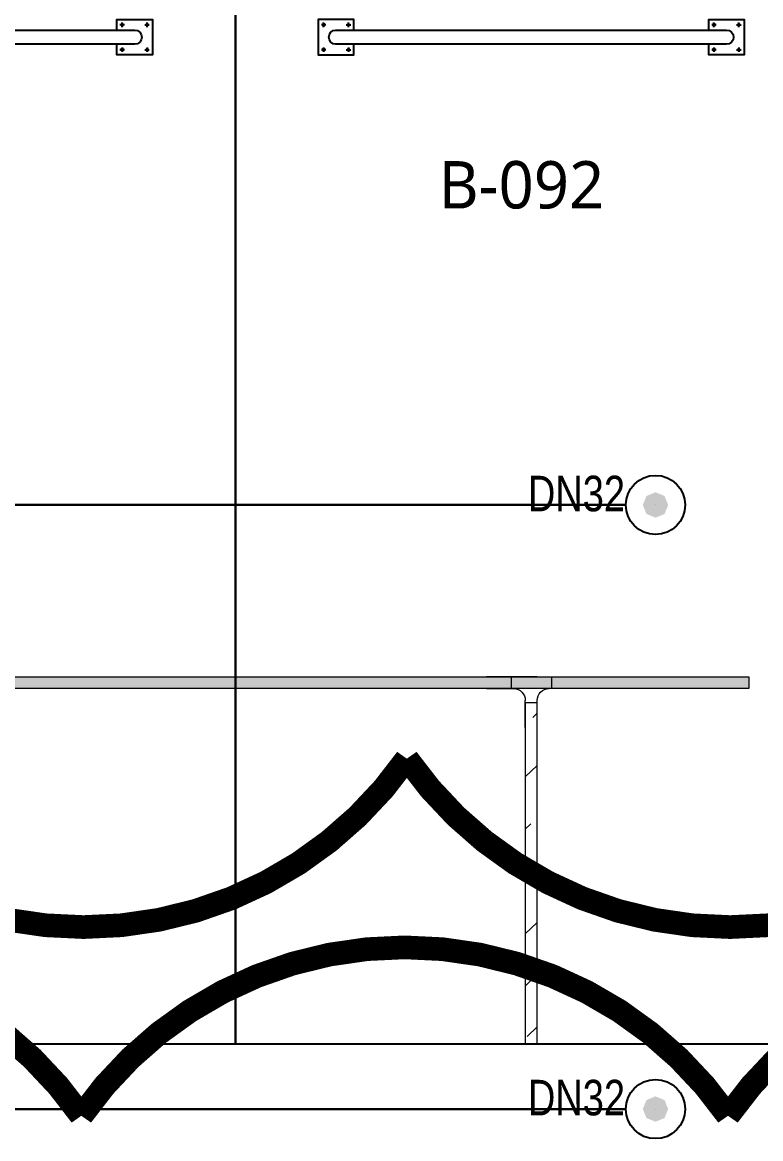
# Model space of a CAD drawing. Header units: millimetres. Extents: x -379292 to 1221486, y 92049 to 447512.
# Drawn here: x -179605 to -176485, y 255219 to 259931 of the extents above; entities that cross this region are included whole.
import ezdxf
from ezdxf.enums import TextEntityAlignment as Align

# ---------------------------------------------------------------- set-up
doc = ezdxf.new("R2010")
doc.units = ezdxf.units.MM
for name, color, linetype in [('-M-YNGN-SPR-YUK', 7, 'Continuous'), ('-M-YNGN-ZON1-CAP-', 7, 'Continuous'), ('-M-YNGN-ZON1-SPR-', 7, 'Continuous'), ('202-A-Y-MahalAd', 141, 'Continuous')]:
    doc.layers.add(name, color=color, linetype=linetype)
doc.layers.add('-M-YNGN-ZON1', color=5, linetype='SP', lineweight=30)
doc.layers.add('E_CT_KIRMIZI', color=1, linetype='Continuous', lineweight=9)
doc.styles.add('CIZGI', font='tahoma.ttf', dxfattribs={"width": 0.8, "oblique": 20})
doc.styles.add('PIPESIZE', font='hcad.shx', dxfattribs={"width": 0.8})
doc.styles.add('SPR-NOT', font='romans.shx')
doc.styles.get("Standard").update_dxf_attribs({"font": 'segoeuil.ttf'})
doc.linetypes.add('SP', pattern='A,2,-0.1,["SP",CIZGI,S=0.14,R=0.2,X=0,Y=-0.07],-0.255', length=2.355)

# ---------------------------------------------------------------- blocks, each defined once
blk = doc.blocks.new('202_Vida')
at = {"color": 0, "linetype": 'ByBlock', "ltscale": 0.2}
for points in [[(0.96, 0), (-0.96, 0)], [(0, 0.96), (0, -0.96)]]:
    blk.add_lwpolyline(points, dxfattribs=at)
at = {"color": 0, "linetype": 'ByBlock'}
for radius in [0.42, 0.23, 0.155]:
    blk.add_circle((0, 0), radius, dxfattribs=at)
blk = doc.blocks.new('202_Stoper')
at = {"color": 0, "linetype": 'ByBlock'}
for points in [[(-750, -30), (-750, -75), (-900, -75), (-900, 75), (-750, 75), (-750, 30)], [(750, -30), (750, -75), (900, -75), (900, 75), (750, 75), (750, 30)]]:
    blk.add_lwpolyline(points, dxfattribs=at)
blk.add_lwpolyline([(825, -30, 1), (825, 30), (-825, 30, 1), (-825, -30)], format="xyb", close=True, dxfattribs=at)
at = {"color": 0, "linetype": 'ByBlock', "yscale": 10, "zscale": 10, "rotation": 180}
for p, xscale in [((-877, 53), -10), ((-772, 53), 10), ((772, 53), -10), ((877, 53), 10)]:
    blk.add_blockref('202_Vida', p, dxfattribs=dict(at, xscale=xscale))
at = {"color": 0, "linetype": 'ByBlock', "yscale": 10, "zscale": 10}
for p, xscale in [((-877, -52), 10), ((-772, -52), -10), ((772, -52), 10), ((877, -52), -10)]:
    blk.add_blockref('202_Vida', p, dxfattribs=dict(at, xscale=xscale))
blk = doc.blocks.new('202_Mahalblok')
at = {"color": 0, "linetype": 'ByBlock', "flags": 128}
blk.add_lwpolyline([(0, 0), (0, 5000), (2500, 5000), (2500, 0)], close=True, dxfattribs=at)
at = {"color": 252}
blk.add_blockref('202_Stoper', (1250, 750), dxfattribs=at)
at = {"color": 0, "linetype": 'ByBlock', "ltscale": 25}
blk.add_attdef('MAHALNO', text='', height=200, dxfattribs=at).set_placement((1208.7, 1390), align=Align.BOTTOM_CENTER)
blk = doc.blocks.new('OtoParkBodrumKatMimari')
at = {"layer": '202-A-Y-MahalAd', "color": 8, "ltscale": 25, "xscale": -1, "rotation": 180}
blk.add_blockref('202_Mahalblok', (65150, 159800), dxfattribs=at)
at = {"layer": '202-A-Y-MahalAd', "color": 8, "ltscale": 25}
ref = blk.add_blockref('202_Mahalblok', (67650, 159800), dxfattribs=dict(at, xscale=-1, rotation=180))
ref.add_attrib('MAHALNO', 'B-092', dxfattribs={"layer": '0', "color": 0, "linetype": 'ByBlock', "ltscale": 25, "height": 200}).set_placement((68858.7, 158266.6), align=Align.BOTTOM_CENTER)
blk = doc.blocks.new('SP-C-UP-12')
at = {"ltscale": 10}
blk.add_line((0, 0), (0, 0), dxfattribs=at)
at = {"color": 1, "linetype": 'Continuous'}
blk.add_circle((0, 0), 12.5, dxfattribs=at)
at = {"ltscale": 10}
for points in [[(-5.37, 0), (-3.8, 3.8), (-3.8, -3.8), (0, 5.37)], [(-3.8, -3.8), (0, 5.37), (0, -5.37), (3.8, 3.8)], [(0, -5.37), (3.8, 3.8), (3.8, -3.8), (5.37, 0)]]:
    blk.add_solid(points, dxfattribs=at)
at = {"layer": '-M-YNGN-SPR-YUK', "style": 'SPR-NOT', "width": 0.5, "flags": 9}
for tag, p in [('YUK', (0, 17.77)), ('CAP', (0, 14.42)), ('TIP', (0.2, 10.78))]:
    blk.add_attdef(tag, text='', height=2.5, dxfattribs=at).set_placement(p, align=Align.MIDDLE_CENTER)
blk = doc.blocks.new('A$C69E769C9')
at = {"layer": '-M-YNGN-ZON1', "linetype": 'SP', "ltscale": 500}
for p, q in [((5692.34, 985.28), (5967.34, 985.28)), ((5692.34, 730.28), (5967.34, 730.28))]:
    blk.add_line(p, q, dxfattribs=at)
at = {"layer": '-M-YNGN-ZON1-SPR-', "linetype": 'Continuous'}
for p in [(5979.84, 985.28), (5979.84, 730.28)]:
    blk.add_blockref('SP-C-UP-12', p, dxfattribs=at)
at = {"layer": '-M-YNGN-ZON1-CAP-', "ltscale": 20, "style": 'PIPESIZE', "width": 0.8}
for p in [(5946.45, 990.12), (5946.45, 735.12)]:
    blk.add_text('DN32', height=15, dxfattribs=at).set_placement(p, align=Align.MIDDLE_CENTER)
blk = doc.blocks.new('*U745')
h = blk.add_hatch()
h.set_pattern_fill('ANSI33', color=0, scale=50, angle=1, style=0)
h.paths.add_polyline_path([(-53157.2, 50), (112.8, 50), (112.8, 0), (-53157.2, 0)])
at = {"color": 0}
blk.add_lwpolyline([(-53157.2, 50), (112.8, 50), (112.8, 0), (-53157.2, 0)], close=True, dxfattribs=at)
at = {"ltscale": 25, "flags": 1}
for tag, p in [('YUKSEKLIK', (-228.6, -148.7)), ('KALINLIK', (-228.6, -213.3))]:
    blk.add_attdef(tag, p, '', height=50, dxfattribs=at)
blk = doc.blocks.new('*U1011')
h = blk.add_hatch()
h.set_pattern_fill('ANSI33', color=0, scale=50, angle=1, style=0)
h.paths.add_polyline_path([(-2092.9, 50), (-652.9, 50), (-652.9, 0), (-2092.9, 0)])
at = {"color": 0}
blk.add_lwpolyline([(-2092.9, 50), (-652.9, 50), (-652.9, 0), (-2092.9, 0)], close=True, dxfattribs=at)
at = {"ltscale": 25, "flags": 1}
for tag, p in [('YUKSEKLIK', (-228.6, -148.7)), ('KALINLIK', (-228.6, -213.3))]:
    blk.add_attdef(tag, p, '', height=50, dxfattribs=at)
blk = doc.blocks.new('*U1012')
at = {"color": 0}
for p, q in [((214, 214), (-164, 214)), ((-60, 214), (-60, 164)), ((0, 214), (214, 214)), ((110, 214), (110, 164)), ((-164, 164), (-50, 164)), ((214, 164), (100, 164)), ((0, 0), (0, 114)), ((0, 104), (50, 104)), ((50, 0), (50, 114))]:
    blk.add_line(p, q, dxfattribs=at)
for centre, start, end in [((-50, 114), 0, 90), ((100, 114), 90, 180)]:
    blk.add_arc(centre, 50, start, end, dxfattribs=at)

msp = doc.modelspace()

# ---------------------------------------------------------------- block references
at = {"color": 8}
msp.add_blockref('OtoParkBodrumKatMimari', (-246354.8, 100818.8), dxfattribs=at)

# ---------------------------------------------------------------- next in the draw order: linework, layer by layer
at = {"color": 30, "const_width": 100}
for points in [[(-172516.4, 256823, -0.520567), (-175248.3, 256823, -0.520567), (-177980.2, 256823, -0.520567), (-180712.1, 256823, -0.520567), (-183444, 256823, -0.520567), (-186175.8, 256823, -0.520567), (-188907.7, 256823, -0.520567), (-191639.6, 256823, -0.520567), (-194371.5, 256823, -0.520567), (-197103.4, 256823, -0.520567), (-199835.3, 256823, -0.520567), (-202567.2, 256823, -0.520567), (-205299.1, 256823, -0.520567), (-208031, 256823, -0.520567), (-210762.9, 256823, -0.520567), (-213494.8, 256823, -0.520567), (-216226.7, 256823, -0.520567), (-218958.6, 256823, -0.520567), (-221690.4, 256823, -0.520567), (-224422.3, 256823, -0.520567), (-227154.2, 256823, -0.520567)], [(-228529.4, 255315.3, -0.520567), (-225797.5, 255315.3, -0.520567), (-223065.6, 255315.3, -0.520567), (-220333.7, 255315.3, -0.520567), (-217601.9, 255315.3, -0.520567), (-214870, 255315.3, -0.520567), (-212138.1, 255315.3, -0.520567), (-209406.2, 255315.3, -0.520567), (-206674.3, 255315.3, -0.520567), (-203942.4, 255315.3, -0.520567), (-201210.5, 255315.3, -0.520567), (-198478.6, 255315.3, -0.520567), (-195746.7, 255315.3, -0.520567), (-193014.8, 255315.3, -0.520567), (-190282.9, 255315.3, -0.520567), (-187551, 255315.3, -0.520567), (-184819.1, 255315.3, -0.520567), (-182087.3, 255315.3, -0.520567), (-179355.4, 255315.3, -0.520567), (-176623.5, 255315.3, -0.520567), (-173891.6, 255315.3, -0.520567)]]:
    msp.add_lwpolyline(points, format="xyb", dxfattribs=at)

# ---------------------------------------------------------------- next in the draw order: block references
at = {"layer": '-M-YNGN-ZON1', "ltscale": 25, "xscale": 10, "yscale": 10, "zscale": 10}
msp.add_blockref('A$C69E769C9', (-236728.2, 248041), dxfattribs=at)
at = {"layer": 'E_CT_KIRMIZI', "color": 1, "rotation": 180}
msp.add_blockref('*U745', (-229692.1, 257168.8), dxfattribs=at)
at = {"layer": 'E_CT_KIRMIZI', "color": 2, "xscale": -1}
msp.add_blockref('*U1012', (-177429.8, 256954.8), dxfattribs=at)
at = {"layer": 'E_CT_KIRMIZI', "color": 1, "xscale": -1, "rotation": 270}
msp.add_blockref('*U1011', (-177479.8, 257711.7), dxfattribs=at)

doc.saveas('drawing.dxf')
